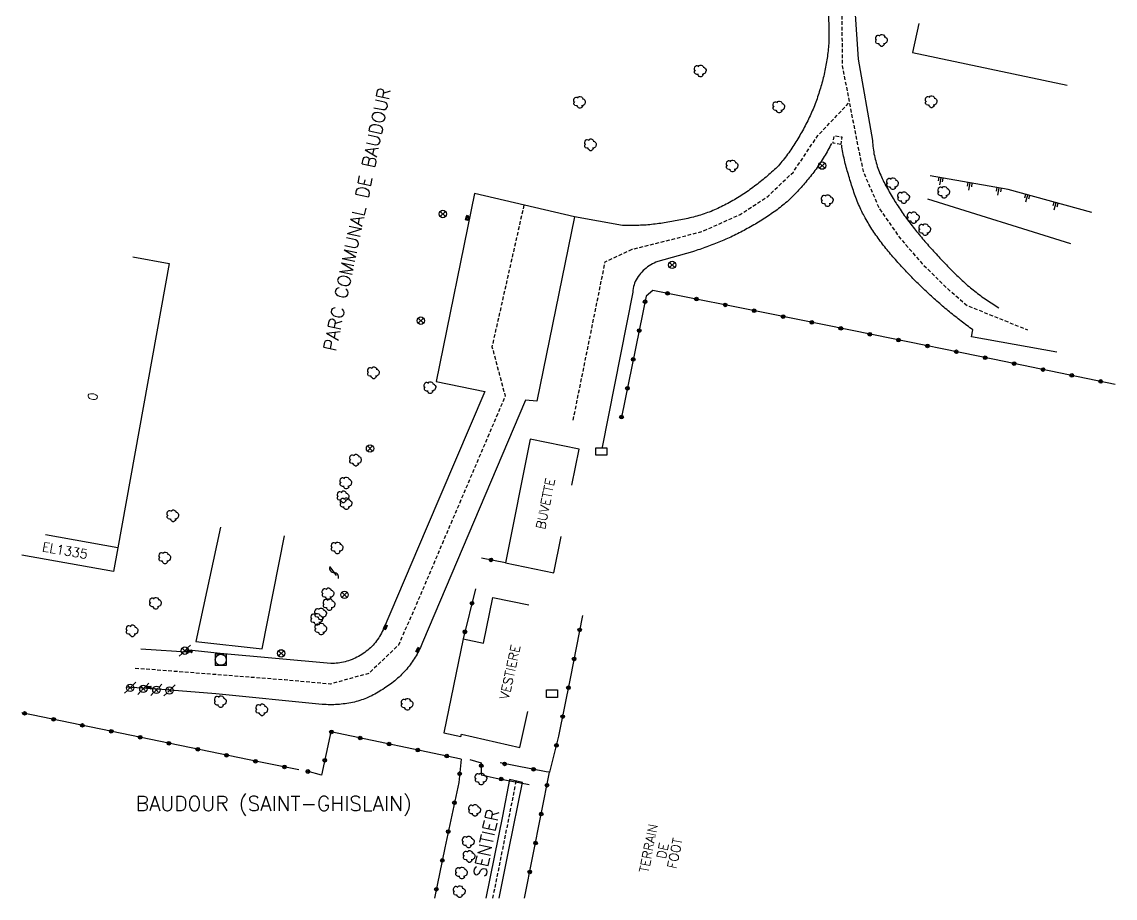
# Model space of a CAD drawing. Header units: millimetres. Extents: x 111999 to 113000, y 130000 to 131000.
# Drawn here: x 112000 to 112148.4, y 130000 to 130119 of the extents above; entities that cross this region are included whole.
import ezdxf
from ezdxf.enums import TextEntityAlignment as Align

# ---------------------------------------------------------------- set-up
doc = ezdxf.new("R2010")
doc.units = ezdxf.units.MM
doc.linetypes.add('DASHED', pattern=[0.75, 0.5, -0.25])
doc.layers.get('0').update_dxf_attribs({"linetype": 'CONTINUOUS'})
for name, color, linetype in [('W0001', 6, 'DASHED'), ('W0008', 7, 'CONTINUOUS'), ('W0017', 7, 'CONTINUOUS'), ('W0100', 7, 'CONTINUOUS'), ('W0112', 1, 'DASHED'), ('W0211', 2, 'CONTINUOUS'), ('W0300', 7, 'CONTINUOUS'), ('W0310', 3, 'CONTINUOUS'), ('W0322', 7, 'CONTINUOUS'), ('W0400', 7, 'CONTINUOUS'), ('W0420', 7, 'CONTINUOUS'), ('W0454', 7, 'CONTINUOUS'), ('W0469', 7, 'CONTINUOUS'), ('W0980', 7, 'CONTINUOUS'), ('W0984', 7, 'CONTINUOUS'), ('W0989', 7, 'CONTINUOUS'), ('W0991', 7, 'CONTINUOUS'), ('W1102', 7, 'CONTINUOUS'), ('W1471', 7, 'CONTINUOUS')]:
    doc.layers.add(name, color=color, linetype=linetype)
doc.styles.get("Standard").update_dxf_attribs({"font": 'romans.shx', "width": 0.85})

# ---------------------------------------------------------------- blocks, each defined once
blk = doc.blocks.new('T300')
for p, q in [((-0.8, 0.51), (-0.86, 0.34)), ((-0.86, 0.34), (-0.86, 0.17)), ((-0.86, 0.17), (-0.74, 0.06)), ((-0.69, 0.63), (-0.8, 0.51)), ((-0.8, -0.06), (-0.74, 0.06)), ((-0.74, 0.06), (-0.69, 0.11)), ((-0.57, 0.69), (-0.69, 0.63)), ((-0.46, 0.69), (-0.57, 0.69)), ((-0.29, 0.63), (-0.46, 0.69)), ((-0.29, 0.63), (-0.17, 0.74)), ((-0.23, 0.57), (-0.29, 0.63)), ((-0.17, 0.74), (-0.06, 0.8)), ((-0.06, 0.8), (0.06, 0.8)), ((0.06, 0.8), (0.23, 0.74)), ((0.23, 0.74), (0.34, 0.63)), ((0.34, 0.63), (0.4, 0.51)), ((0.46, 0.46), (0.34, 0.46)), ((0.4, 0.51), (0.4, 0.46)), ((0.57, 0.4), (0.46, 0.46)), ((0.57, 0.4), (0.69, 0.29)), ((0.69, 0.29), (0.74, 0.17)), ((0.74, 0.06), (0.69, -0.17)), ((0.74, 0.17), (0.74, 0.06)), ((-0.8, -0.17), (-0.8, -0.06)), ((-0.8, -0.23), (-0.8, -0.17)), ((-0.74, -0.34), (-0.8, -0.23)), ((-0.69, -0.4), (-0.74, -0.34)), ((-0.51, -0.46), (-0.69, -0.4)), ((-0.4, -0.46), (-0.51, -0.46)), ((-0.4, -0.46), (-0.34, -0.46)), ((-0.34, -0.46), (-0.34, -0.4)), ((-0.34, -0.51), (-0.34, -0.46)), ((-0.29, -0.63), (-0.34, -0.51)), ((-0.17, -0.74), (-0.29, -0.63)), ((-0.06, -0.8), (-0.17, -0.74)), ((0.06, -0.8), (-0.06, -0.8)), ((0.17, -0.74), (0.06, -0.8)), ((0.23, -0.69), (0.17, -0.74)), ((0.29, -0.46), (0.23, -0.46)), ((0.29, -0.63), (0.23, -0.69)), ((0.46, -0.4), (0.29, -0.46)), ((0.34, -0.51), (0.29, -0.63)), ((0.34, -0.51), (0.34, -0.46)), ((0.57, -0.34), (0.46, -0.4)), ((0.63, -0.29), (0.57, -0.34)), ((0.69, -0.17), (0.63, -0.29))]:
    blk.add_line(p, q)
blk = doc.blocks.new('T400')
for p, q in [((-0.15, 0.3), (0.15, 0.3)), ((-0.15, -0.25), (-0.15, 0.3)), ((-0.15, 0.15), (0.15, 0.15)), ((-0.15, 0), (0.15, 0)), ((0.15, 0.3), (0.15, -0.25)), ((-0.15, -0.15), (0.15, -0.15)), ((-0.15, -0.25), (-0.15, -0.3)), ((-0.15, -0.3), (0.15, -0.3)), ((0.15, -0.3), (0.15, -0.25))]:
    blk.add_line(p, q)
blk = doc.blocks.new('T454')
for p, q in [((-0.25, 0.25), (0.25, -0.25)), ((-0.25, -0.25), (0.25, 0.25)), ((0.75, 0.75), (0.375, 0.375)), ((-0.375, -0.375), (-0.75, -0.75))]:
    blk.add_line(p, q)
blk.add_ellipse((0, 0), major_axis=(0.354, 0.354), ratio=1, start_param=5.497787143782138, end_param=11.78097245096172)
blk = doc.blocks.new('T420')
for p, q in [((0.75, 0.75), (-0.75, 0.75)), ((-0.75, 0.75), (-0.75, -0.75)), ((0.75, 0.75), (0.75, -0.75)), ((0.75, -0.75), (-0.75, -0.75))]:
    blk.add_line(p, q)
blk.add_ellipse((0, 0), major_axis=(-0.53, 0.53), ratio=1, start_param=3.926991, end_param=10.210176)
blk = doc.blocks.new('t322o')
at = {"color": 0, "linetype": 'Continuous'}
for radius in [0.25, 0.15]:
    blk.add_circle((0, 0), radius, dxfattribs=at)
blk = doc.blocks.new('t310o')
at = {"color": 0, "linetype": 'Continuous'}
for centre, start, end in [((-0.5, 0.38), 216.8699, 323.1304), ((0.5, -0.37), 36.8699, 143.1303)]:
    blk.add_arc(centre, 0.625, start, end, dxfattribs=at)
blk = doc.blocks.new('t211o')
at = {"color": 0, "linetype": 'Continuous'}
for p, q in [((-0.29, 0.5), (-0.29, 0)), ((0, 1), (0, 0)), ((0.29, 0.5), (0.29, 0))]:
    blk.add_line(p, q, dxfattribs=at)
blk = doc.blocks.new('T1471')
at = {"color": 0, "linetype": 'Continuous', "flags": 128}
blk.add_lwpolyline([(-0.75, -0.5), (-0.75, 0.5), (0.75, 0.5), (0.75, -0.5), (-0.75, -0.5)], dxfattribs=at)
blk = doc.blocks.new('T469')
at = {"color": 0, "linetype": 'Continuous', "flags": 128}
for points in [[(-0.35, 0.35), (0.35, -0.35)], [(-0.35, -0.35), (0.35, 0.35)]]:
    blk.add_lwpolyline(points, dxfattribs=at)
at = {"color": 0, "linetype": 'Continuous'}
blk.add_circle((0, 0), 0.5, dxfattribs=at)

msp = doc.modelspace()

# ---------------------------------------------------------------- linework, layer by layer
at = {"layer": 'W0001', "flags": 128}
for points in [[(112000, 130219.76), (112000.22, 130218.88), (112003.12, 130215.59), (112008.28, 130213.8), (112012.84, 130213.54), (112019.28, 130213.45), (112058.87, 130213.31), (112075.97, 130212.08), (112083.66, 130210.29), (112090.44, 130207.16), (112098.11, 130206.54), (112107.37, 130210.76), (112116.14, 130215.18), (112124.75, 130217.33), (112126.09, 130212.17), (112125.23, 130206.21), (112114.49, 130154.61), (112112.52, 130144.37), (112111.58, 130137.3), (112111.26, 130123.56), (112111.35, 130113.06), (112113.31, 130102.89), (112114.18, 130098.72), (112116.35, 130093.71), (112119.12, 130089.72), (112122.21, 130086.17), (112125.48, 130082.92), (112128.31, 130080.49), (112136.49, 130077.19)], [(112074.83, 130064.92), (112079.18, 130086.42), (112082.82, 130088.13), (112088.2, 130089.47), (112092.3, 130090.53), (112097.48, 130092.84), (112101.3, 130095.35), (112104.72, 130098.62), (112108.04, 130103.58), (112112.31, 130108.09)], [(112068.14, 130094.13), (112063.81, 130074.9), (112065.6, 130068.19), (112057.29, 130048.7), (112053.12, 130038.91), (112051.1, 130034.35), (112047.12, 130030.53), (112041.87, 130029.08), (112035.7, 130029.63), (112015.21, 130031.22)], [(112067.07, 130015.91), (112066.18, 130011.42), (112064.51, 130003.06), (112063.89, 130000)]]:
    msp.add_lwpolyline(points, dxfattribs=at)
at = {"layer": 'W0008', "flags": 128}
for points in [[(112109.46, 130127.86), (112109.53, 130116.06), (112109.5, 130115.81), (112109.48, 130115.56), (112109.45, 130115.31), (112109.42, 130115.07), (112109.39, 130114.82), (112109.36, 130114.58), (112109.33, 130114.33), (112109.29, 130114.09), (112109.26, 130113.84), (112109.22, 130113.6), (112109.17, 130113.36), (112109.13, 130113.11), (112109.08, 130112.87), (112109.04, 130112.63), (112108.99, 130112.39), (112108.94, 130112.14), (112108.88, 130111.9), (112108.83, 130111.66), (112108.77, 130111.42), (112108.71, 130111.18), (112108.65, 130110.94), (112108.59, 130110.71), (112108.52, 130110.47), (112108.45, 130110.23), (112108.38, 130109.99), (112108.31, 130109.76), (112108.24, 130109.52), (112108.17, 130109.28), (112108.09, 130109.05), (112108.01, 130108.81), (112107.93, 130108.58), (112107.85, 130108.34), (112107.76, 130108.11), (112107.67, 130107.87), (112107.58, 130107.63), (112107.49, 130107.4), (112107.39, 130107.17), (112107.29, 130106.93), (112107.19, 130106.7), (112107.09, 130106.47), (112106.99, 130106.24), (112106.88, 130106.01), (112106.77, 130105.79), (112106.66, 130105.56), (112106.55, 130105.33), (112106.43, 130105.11), (112106.31, 130104.89), (112106.2, 130104.66), (112106.08, 130104.44), (112105.95, 130104.22), (112105.83, 130104), (112105.7, 130103.79), (112105.58, 130103.57), (112105.45, 130103.35), (112105.32, 130103.14), (112105.18, 130102.92), (112105.05, 130102.71), (112104.92, 130102.49), (112104.78, 130102.28), (112104.64, 130102.07), (112104.5, 130101.86), (112104.36, 130101.65), (112104.22, 130101.44), (112104.08, 130101.23), (112103.93, 130101.03), (112103.79, 130100.82), (112103.64, 130100.62), (112103.49, 130100.43), (112103.33, 130100.23), (112103.17, 130100.04), (112103.01, 130099.85), (112102.85, 130099.66), (112102.68, 130099.48), (112102.5, 130099.29), (112102.33, 130099.12), (112102.15, 130098.94), (112101.96, 130098.77), (112101.77, 130098.6), (112101.58, 130098.43), (112101.39, 130098.27), (112101.2, 130098.1), (112101.01, 130097.94), (112100.81, 130097.77), (112100.62, 130097.61), (112100.42, 130097.45), (112100.23, 130097.29), (112100.03, 130097.14), (112099.83, 130096.98), (112099.63, 130096.83), (112099.43, 130096.68), (112099.23, 130096.53), (112099.02, 130096.38), (112098.82, 130096.23), (112098.61, 130096.08), (112098.41, 130095.94), (112098.2, 130095.8), (112097.99, 130095.66), (112097.78, 130095.52), (112097.57, 130095.38), (112097.36, 130095.25), (112097.14, 130095.12), (112096.93, 130094.99), (112096.71, 130094.86), (112096.49, 130094.73), (112096.27, 130094.61), (112096.05, 130094.48), (112095.83, 130094.36), (112095.61, 130094.24), (112095.38, 130094.13), (112095.16, 130094.01), (112094.93, 130093.9), (112094.7, 130093.79), (112094.47, 130093.68), (112094.24, 130093.58), (112094, 130093.47), (112093.77, 130093.38), (112093.54, 130093.28), (112093.3, 130093.19), (112093.06, 130093.1), (112092.83, 130093.02), (112092.59, 130092.94), (112092.35, 130092.86), (112092.11, 130092.78), (112091.87, 130092.71), (112091.63, 130092.64), (112091.39, 130092.57), (112091.14, 130092.51), (112090.9, 130092.45), (112090.66, 130092.39), (112090.41, 130092.33), (112090.17, 130092.27), (112089.92, 130092.22), (112089.68, 130092.17), (112089.43, 130092.12), (112089.19, 130092.07), (112088.94, 130092.02), (112088.69, 130091.97), (112088.45, 130091.93), (112088.2, 130091.89), (112087.95, 130091.84), (112087.7, 130091.8), (112087.45, 130091.76), (112087.2, 130091.72), (112086.95, 130091.68), (112086.71, 130091.65), (112086.46, 130091.61), (112086.21, 130091.58), (112085.97, 130091.54), (112085.72, 130091.52), (112085.47, 130091.49), (112085.23, 130091.46), (112084.98, 130091.44), (112084.73, 130091.42), (112084.49, 130091.4), (112084.24, 130091.39), (112083.99, 130091.38), (112083.75, 130091.36), (112083.5, 130091.36), (112083.25, 130091.35), (112083, 130091.35), (112082.76, 130091.35), (112082.51, 130091.35), (112082.26, 130091.35), (112082.01, 130091.36), (112081.76, 130091.36), (112081.51, 130091.37), (112074.99, 130092.54)], [(112113.05, 130120.69), (112113.5, 130113.97), (112115.45, 130102.89), (112115.47, 130102.64), (112115.49, 130102.38), (112115.51, 130102.12), (112115.54, 130101.87), (112115.58, 130101.61), (112115.62, 130101.36), (112115.66, 130101.11), (112115.71, 130100.86), (112115.77, 130100.61), (112115.82, 130100.36), (112115.89, 130100.12), (112115.96, 130099.87), (112116.03, 130099.63), (112116.11, 130099.39), (112116.19, 130099.15), (112116.28, 130098.91), (112116.37, 130098.67), (112116.46, 130098.43), (112116.57, 130098.19), (112116.67, 130097.96), (112116.78, 130097.72), (112116.9, 130097.49), (112117.01, 130097.26), (112117.13, 130097.04), (112117.24, 130096.81), (112117.36, 130096.59), (112117.49, 130096.36), (112117.61, 130096.14), (112117.73, 130095.92), (112117.86, 130095.7), (112117.99, 130095.48), (112118.12, 130095.26), (112118.25, 130095.04), (112118.38, 130094.83), (112118.51, 130094.61), (112118.65, 130094.4), (112118.78, 130094.19), (112118.92, 130093.98), (112119.06, 130093.77), (112119.2, 130093.56), (112119.34, 130093.35), (112119.48, 130093.14), (112119.63, 130092.94), (112119.77, 130092.73), (112119.92, 130092.53), (112120.07, 130092.32), (112120.22, 130092.12), (112120.37, 130091.92), (112120.52, 130091.72), (112120.67, 130091.52), (112120.83, 130091.32), (112120.98, 130091.12), (112121.14, 130090.92), (112121.29, 130090.73), (112121.45, 130090.53), (112121.61, 130090.34), (112121.77, 130090.14), (112121.93, 130089.95), (112122.09, 130089.76), (112122.25, 130089.56), (112122.42, 130089.37), (112122.58, 130089.18), (112122.75, 130088.99), (112122.91, 130088.8), (112123.08, 130088.61), (112123.25, 130088.42), (112123.42, 130088.24), (112123.59, 130088.05), (112123.75, 130087.86), (112123.93, 130087.67), (112124.1, 130087.49), (112124.27, 130087.3), (112124.44, 130087.12), (112124.61, 130086.93), (112124.79, 130086.75), (112124.96, 130086.57), (112125.14, 130086.38), (112125.31, 130086.2), (112125.49, 130086.02), (112125.66, 130085.84), (112125.84, 130085.66), (112126.02, 130085.47), (112126.19, 130085.29), (112126.37, 130085.11), (112126.55, 130084.93), (112126.73, 130084.76), (112126.9, 130084.58), (112127.08, 130084.41), (112127.26, 130084.23), (112127.45, 130084.06), (112127.63, 130083.89), (112127.81, 130083.73), (112128, 130083.56), (112128.18, 130083.4), (112128.37, 130083.23), (112128.56, 130083.07), (112128.75, 130082.91), (112128.95, 130082.75), (112129.14, 130082.6), (112129.33, 130082.44), (112129.53, 130082.29), (112129.73, 130082.14), (112129.92, 130081.99), (112130.12, 130081.84), (112130.32, 130081.69), (112130.53, 130081.55), (112130.73, 130081.41), (112130.93, 130081.26), (112131.14, 130081.12), (112131.35, 130080.99), (112131.56, 130080.85), (112131.77, 130080.71), (112131.98, 130080.58), (112132.19, 130080.45), (112132.4, 130080.32), (112132.62, 130080.19)], [(112109.88, 130102.49), (112109.76, 130102.26), (112109.65, 130102.04), (112109.53, 130101.81), (112109.41, 130101.59), (112109.29, 130101.37), (112109.16, 130101.15), (112109.04, 130100.93), (112108.91, 130100.71), (112108.78, 130100.5), (112108.64, 130100.28), (112108.51, 130100.07), (112108.37, 130099.86), (112108.23, 130099.65), (112108.09, 130099.44), (112107.94, 130099.24), (112107.8, 130099.03), (112107.65, 130098.83), (112107.5, 130098.62), (112107.34, 130098.42), (112107.19, 130098.22), (112107.03, 130098.02), (112106.87, 130097.83), (112106.72, 130097.64), (112106.56, 130097.45), (112106.4, 130097.26), (112106.24, 130097.07), (112106.08, 130096.89), (112105.92, 130096.7), (112105.76, 130096.52), (112105.59, 130096.33), (112105.43, 130096.15), (112105.26, 130095.97), (112105.09, 130095.79), (112104.92, 130095.62), (112104.75, 130095.44), (112104.57, 130095.27), (112104.4, 130095.1), (112104.22, 130094.93), (112104.04, 130094.76), (112103.86, 130094.59), (112103.67, 130094.43), (112103.49, 130094.27), (112103.3, 130094.11), (112103.11, 130093.96), (112102.91, 130093.8), (112102.72, 130093.65), (112102.52, 130093.5), (112102.32, 130093.36), (112102.11, 130093.21), (112101.9, 130093.06), (112101.69, 130092.92), (112101.48, 130092.78), (112101.27, 130092.64), (112101.06, 130092.5), (112100.85, 130092.36), (112100.63, 130092.22), (112100.42, 130092.09), (112100.2, 130091.95), (112099.99, 130091.82), (112099.77, 130091.69), (112099.56, 130091.56), (112099.34, 130091.43), (112099.12, 130091.3), (112098.9, 130091.18), (112098.68, 130091.06), (112098.46, 130090.93), (112098.24, 130090.81), (112098.02, 130090.69), (112097.8, 130090.58), (112097.58, 130090.46), (112097.35, 130090.34), (112097.13, 130090.23), (112096.9, 130090.12), (112096.68, 130090.01), (112096.45, 130089.9), (112096.22, 130089.79), (112095.99, 130089.69), (112095.76, 130089.58), (112095.54, 130089.48), (112095.3, 130089.38), (112095.07, 130089.28), (112094.84, 130089.18), (112094.61, 130089.08), (112094.38, 130088.99), (112094.14, 130088.89), (112093.91, 130088.8), (112093.67, 130088.71), (112093.44, 130088.62), (112093.2, 130088.53), (112092.96, 130088.44), (112092.72, 130088.36), (112092.48, 130088.27), (112092.24, 130088.19), (112092, 130088.11), (112091.76, 130088.03), (112091.52, 130087.95), (112091.28, 130087.88), (112091.03, 130087.8), (112086.3, 130086.47), (112086.05, 130086.37), (112085.81, 130086.26), (112085.58, 130086.14), (112085.35, 130086.01), (112085.14, 130085.88), (112084.92, 130085.73), (112084.72, 130085.57), (112084.52, 130085.4), (112084.33, 130085.23), (112084.15, 130085.04), (112083.98, 130084.85), (112083.81, 130084.64), (112083.65, 130084.43), (112083.51, 130084.21), (112083.38, 130083.99), (112083.26, 130083.76), (112083.17, 130083.53), (112083.09, 130083.29), (112083.02, 130083.05), (112082.98, 130082.8), (112082.95, 130082.54), (112082.93, 130082.28), (112078.75, 130061.27)], [(112140.47, 130074.17), (112128.88, 130076.22), (112129.08, 130077.18), (112128.88, 130077.33), (112128.68, 130077.48), (112128.47, 130077.63), (112128.27, 130077.78), (112128.07, 130077.93), (112127.87, 130078.08), (112127.68, 130078.23), (112127.48, 130078.38), (112127.28, 130078.53), (112127.08, 130078.69), (112126.89, 130078.84), (112126.69, 130079), (112126.5, 130079.15), (112126.3, 130079.31), (112126.11, 130079.47), (112125.92, 130079.62), (112125.72, 130079.78), (112125.53, 130079.94), (112125.34, 130080.1), (112125.15, 130080.26), (112124.96, 130080.42), (112124.77, 130080.59), (112124.58, 130080.75), (112124.4, 130080.91), (112124.21, 130081.08), (112124.02, 130081.24), (112123.84, 130081.41), (112123.65, 130081.58), (112123.47, 130081.74), (112123.28, 130081.91), (112123.1, 130082.08), (112122.92, 130082.25), (112122.74, 130082.42), (112122.56, 130082.59), (112122.38, 130082.76), (112122.2, 130082.93), (112122.02, 130083.11), (112121.84, 130083.28), (112121.66, 130083.46), (112121.48, 130083.63), (112121.31, 130083.81), (112121.13, 130083.98), (112120.95, 130084.16), (112120.78, 130084.34), (112120.61, 130084.52), (112120.43, 130084.7), (112120.26, 130084.88), (112120.09, 130085.06), (112119.92, 130085.24), (112119.75, 130085.42), (112119.58, 130085.61), (112119.41, 130085.79), (112119.24, 130085.98), (112119.07, 130086.16), (112118.9, 130086.35), (112118.74, 130086.53), (112118.57, 130086.72), (112118.4, 130086.91), (112118.24, 130087.1), (112118.08, 130087.29), (112117.92, 130087.48), (112117.75, 130087.67), (112117.6, 130087.87), (112117.44, 130088.06), (112117.28, 130088.25), (112117.12, 130088.45), (112116.97, 130088.65), (112116.82, 130088.84), (112116.67, 130089.04), (112116.52, 130089.24), (112116.37, 130089.44), (112116.22, 130089.64), (112116.08, 130089.85), (112115.93, 130090.05), (112115.79, 130090.26), (112115.65, 130090.46), (112115.51, 130090.67), (112115.38, 130090.88), (112115.24, 130091.09), (112115.11, 130091.3), (112114.98, 130091.52), (112114.85, 130091.73), (112114.72, 130091.95), (112114.6, 130092.17), (112114.48, 130092.38), (112114.35, 130092.6), (112114.24, 130092.83), (112114.12, 130093.05), (112114, 130093.28), (112113.89, 130093.51), (112113.79, 130093.74), (112113.68, 130093.98), (112113.58, 130094.21), (112113.48, 130094.45), (112113.39, 130094.68), (112113.29, 130094.92), (112113.2, 130095.15), (112113.11, 130095.39), (112113.03, 130095.63), (112112.94, 130095.87), (112112.86, 130096.11), (112112.78, 130096.35), (112112.7, 130096.59), (112112.62, 130096.83), (112112.55, 130097.08), (112112.47, 130097.32), (112112.4, 130097.56), (112112.32, 130097.81), (112112.25, 130098.05), (112112.18, 130098.3), (112112.11, 130098.54), (112112.04, 130098.79), (112111.97, 130099.03), (112111.9, 130099.28), (112111.84, 130099.52), (112111.77, 130099.77), (112111.7, 130100.01), (112111.64, 130100.26), (112111.59, 130100.51), (112111.53, 130100.76), (112111.48, 130101.01), (112111.43, 130101.26), (112111.39, 130101.51), (112111.35, 130101.76), (112111.31, 130102.01), (112111.28, 130102.26)], [(112074.99, 130092.53), (112061.43, 130095.7), (112056.22, 130070.16), (112062.86, 130068.8), (112054.89, 130050.17), (112049.03, 130036.45), (112048.92, 130036.22), (112048.81, 130035.99), (112048.69, 130035.77), (112048.56, 130035.55), (112048.43, 130035.34), (112048.29, 130035.14), (112048.14, 130034.94), (112047.99, 130034.74), (112047.83, 130034.55), (112047.67, 130034.37), (112047.5, 130034.19), (112047.32, 130034.01), (112047.14, 130033.85), (112046.95, 130033.68), (112046.75, 130033.53), (112046.55, 130033.37), (112046.34, 130033.23), (112046.13, 130033.08), (112045.92, 130032.95), (112045.7, 130032.83), (112045.48, 130032.71), (112045.26, 130032.6), (112045.03, 130032.5), (112044.81, 130032.4), (112044.58, 130032.32), (112044.35, 130032.24), (112044.11, 130032.17), (112043.88, 130032.1), (112043.64, 130032.05), (112043.4, 130032), (112043.16, 130031.96), (112042.92, 130031.93), (112042.67, 130031.9), (112042.42, 130031.89), (112042.17, 130031.88), (112041.92, 130031.88), (112026.93, 130033.24), (112023.11, 130033.64), (112023.09, 130033.36), (112016.16, 130033.8)], [(112074.99, 130092.54), (112069.88, 130067.52), (112068.36, 130067.64), (112054.38, 130034.73), (112054.29, 130034.5), (112054.19, 130034.26), (112054.09, 130034.04), (112053.98, 130033.81), (112053.87, 130033.59), (112053.76, 130033.37), (112053.64, 130033.15), (112053.52, 130032.93), (112053.4, 130032.72), (112053.26, 130032.51), (112053.13, 130032.3), (112052.99, 130032.1), (112052.85, 130031.9), (112052.7, 130031.7), (112052.55, 130031.5), (112052.39, 130031.31), (112052.23, 130031.11), (112052.07, 130030.93), (112051.9, 130030.74), (112051.72, 130030.55), (112051.55, 130030.37), (112051.37, 130030.2), (112051.19, 130030.03), (112051, 130029.86), (112050.81, 130029.69), (112050.62, 130029.53), (112050.43, 130029.38), (112050.23, 130029.22), (112050.03, 130029.07), (112049.83, 130028.92), (112049.63, 130028.78), (112049.42, 130028.64), (112049.22, 130028.5), (112049.01, 130028.36), (112048.79, 130028.23), (112048.58, 130028.1), (112048.36, 130027.97), (112048.14, 130027.84), (112047.92, 130027.72), (112047.7, 130027.6), (112047.48, 130027.49), (112047.25, 130027.38), (112047.03, 130027.28), (112046.8, 130027.18), (112046.57, 130027.09), (112046.33, 130027), (112046.1, 130026.92), (112045.86, 130026.84), (112045.62, 130026.77), (112045.38, 130026.7), (112045.14, 130026.64), (112044.89, 130026.58), (112044.64, 130026.53), (112044.38, 130026.48), (112044.13, 130026.44), (112043.87, 130026.4), (112043.62, 130026.37), (112043.36, 130026.34), (112043.1, 130026.31), (112042.85, 130026.29), (112042.59, 130026.28), (112042.33, 130026.27), (112042.07, 130026.27), (112041.82, 130026.27), (112041.56, 130026.27), (112041.3, 130026.29), (112041.04, 130026.3), (112040.78, 130026.32), (112026.35, 130027.73), (112019.01, 130028.34), (112014.27, 130028.64)], [(112064.8, 130000), (112066.11, 130006.54), (112067.95, 130015.7), (112066.2, 130016.12), (112065.22, 130011.12), (112062.98, 130000)]]:
    msp.add_lwpolyline(points, dxfattribs=at)
at = {"layer": 'W0017', "flags": 128}
msp.add_lwpolyline([(112026.98, 130050.39), (112023.62, 130034.86), (112032.61, 130033.84), (112035.66, 130049.21)], dxfattribs=at)
at = {"layer": 'W0100', "flags": 128}
for points in [[(112015.06, 130087.08), (112019.98, 130086.2), (112013.04, 130047.59), (112012.45, 130044.35), (112000, 130046.58)], [(112074.64, 130056.08), (112075.63, 130060.98), (112069.01, 130062.32), (112065.63, 130045.55), (112072.21, 130044.2), (112073.21, 130049.1)], [(112059.9, 130035.21), (112062.65, 130034.64), (112063.93, 130040.85), (112068.83, 130039.84)], [(112059.9, 130035.21), (112057.26, 130022.43), (112059.59, 130021.95)], [(112059.59, 130021.95), (112059.67, 130022.25), (112067.58, 130020.47), (112068.68, 130025.35)]]:
    msp.add_lwpolyline(points, dxfattribs=at)
at = {"layer": 'W0112', "flags": 128}
msp.add_lwpolyline([(112111.14, 130102.36), (112110.1, 130102.53), (112110.27, 130103.56), (112111.31, 130103.39)], close=True, dxfattribs=at)
at = {"layer": 'W0211', "flags": 128}
for points in [[(112145.21, 130093.14), (112133.89, 130096.26), (112123.3, 130098.11)], [(112142.39, 130088.88), (112122.95, 130094.95)]]:
    msp.add_lwpolyline(points, dxfattribs=at)
at = {"layer": 'W0310', "flags": 128}
msp.add_lwpolyline([(112041.8, 130045.02), (112042.67, 130043.82)], dxfattribs=at)
at = {"layer": 'W0322', "flags": 128}
for points in [[(112121.73, 130118.78), (112120.9, 130114.84), (112141.88, 130110.4)], [(112148.39, 130069.78), (112132, 130073.15), (112115.61, 130076.49), (112101.97, 130079.26), (112085.62, 130082.55), (112084.74, 130081.74), (112081.39, 130065.32)], [(112065.64, 130045.54), (112062.39, 130046.19)], [(112061.58, 130041.99), (112059.9, 130035.21)], [(112076.08, 130038.39), (112074.44, 130029.85), (112072.86, 130021.99), (112071.63, 130017.09)], [(112037.6, 130017.43), (112032.15, 130018.51), (112000, 130025.18)], [(112059.62, 130018.88), (112041.95, 130022.59), (112040.66, 130016.7), (112038.71, 130017.23)], [(112059.62, 130018.88), (112059.3, 130015.71), (112057.41, 130006.82), (112056.01, 130000)], [(112060.82, 130018.83), (112062.36, 130018.4), (112062.36, 130016.77), (112064.36, 130016.3), (112068.87, 130015.42)], [(112068.23, 130000), (112071.63, 130017.09), (112071.17, 130017.17), (112064.9, 130018.36)]]:
    msp.add_lwpolyline(points, dxfattribs=at)
at = {"layer": 'W1102', "flags": 128}
msp.add_lwpolyline([(112013.04, 130047.59), (112003.2, 130049.36)], dxfattribs=at)

# ---------------------------------------------------------------- block references
at = {"layer": 'W0211'}
for p, rotation in [((112124.78, 130097.85), 170.0722734237876), ((112128.72, 130097.16), 170.0722734237876), ((112132.66, 130096.47), 170.0722734237876), ((112136.54, 130095.53), 164.6026113705491), ((112140.39, 130094.47), 164.6026113705491)]:
    msp.add_blockref('t211o', p, dxfattribs=dict(at, rotation=rotation))
at = {"layer": 'W0300'}
for p in [(112116.71, 130116.49), (112092.12, 130112.34), (112075.74, 130108.07), (112102.79, 130107.44), (112123.47, 130108.16), (112077.21, 130102.31), (112096.46, 130099.43), (112118.22, 130097.03), (112119.72, 130095.14), (112125.19, 130095.86), (112109.36, 130094.74), (112121.04, 130092.41), (112122.61, 130090.78), (112047.76, 130071.35), (112055.43, 130069.33), (112045.33, 130059.48), (112044.02, 130056.38), (112043.64, 130054.5), (112044.05, 130053.57), (112020.54, 130051.93), (112042.83, 130047.57), (112019.43, 130046.21), (112041.59, 130041.33), (112018.18, 130040.04), (112041.74, 130039.87), (112040.06, 130037.88), (112040.59, 130038.6), (112015, 130036.3), (112040.63, 130036.54), (112026.99, 130026.69), (112032.6, 130025.57), (112052.34, 130026.31), (112062.35, 130016.19), (112061.5, 130011.92), (112060.64, 130007.63), (112060.75, 130005.66), (112059.72, 130003.41), (112059.42, 130000.87)]:
    msp.add_blockref('T300', p, dxfattribs=at)
at = {"layer": 'W0310', "rotation": 305.9574286201625}
msp.add_blockref('t310o', (112042.38, 130044.21), dxfattribs=at)
at = {"layer": 'W0322'}
for p, rotation in [((112084.59, 130081.01), 258.4846240767394), ((112087.64, 130082.14), 168.6419090062053), ((112091.56, 130081.36), 168.6419090062053), ((112095.48, 130080.57), 168.6419090062053), ((112099.4, 130079.78), 168.6419090062053), ((112103.32, 130078.99), 168.4877002263901), ((112107.24, 130078.19), 168.4877002263901), ((112083.79, 130077.09), 258.4846240767394), ((112111.16, 130077.39), 168.4877002263901), ((112115.08, 130076.59), 168.4877002263901), ((112119, 130075.8), 168.4931458707312), ((112122.92, 130075), 168.4931458707312), ((112126.84, 130074.2), 168.4931458707312), ((112130.76, 130073.4), 168.4931458707312), ((112082.99, 130073.17), 258.4846240767394), ((112134.68, 130072.6), 168.3714576191285), ((112138.6, 130071.79), 168.3714576191285), ((112142.51, 130070.99), 168.3714576191285), ((112082.19, 130069.25), 258.4846240767394), ((112146.43, 130070.18), 168.3714576191285), ((112081.39, 130065.33), 258.4846240767394), ((112063.68, 130045.94), 168.6266797330962), ((112061.1, 130040.05), 256.0629806907668), ((112060.13, 130036.17), 256.0629806907668), ((112075.71, 130036.42), 259.1057813604641), ((112074.95, 130032.5), 259.1057813604641), ((112074.18, 130028.57), 258.6441262499208), ((112000.38, 130025.1), 168.2762292676966), ((112073.4, 130024.65), 258.6441262499208), ((112004.3, 130024.29), 168.2762292676966), ((112008.21, 130023.47), 168.2762292676966), ((112012.13, 130022.66), 168.2762292676966), ((112016.04, 130021.85), 168.2762292676966), ((112042.01, 130022.57), 168.1509349242457), ((112045.92, 130021.75), 168.1509349242457), ((112019.96, 130021.04), 168.2762292676966), ((112023.88, 130020.22), 168.2762292676966), ((112049.84, 130020.93), 168.1509349242457), ((112053.75, 130020.11), 168.1509349242457), ((112072.55, 130020.74), 255.8971641379183), ((112027.79, 130019.41), 168.2762292676966), ((112031.71, 130018.6), 168.2762292676966), ((112041.11, 130018.73), 257.6839686651952), ((112057.67, 130019.29), 168.1509349242457), ((112035.63, 130017.82), 168.8490243845285), ((112038.82, 130017.2), 164.8535231905952), ((112062.36, 130017.99), 270.0333500401359), ((112065.53, 130018.24), 169.2472046323078), ((112069.45, 130017.5), 169.2472046323078), ((112059.42, 130016.89), 264.1777340324602), ((112065.06, 130016.17), 348.8908441733631), ((112071.28, 130015.33), 78.7597741332929), ((112058.71, 130012.96), 258.0155858674197), ((112070.5, 130011.41), 78.7597741332929), ((112057.88, 130009.04), 258.0155858674197), ((112069.72, 130007.49), 78.7597741332929), ((112057.07, 130005.13), 258.4137700901326), ((112068.94, 130003.56), 78.7597741332929), ((112056.26, 130001.21), 258.4137700901326)]:
    msp.add_blockref('t322o', p, dxfattribs=dict(at, rotation=rotation))
at = {"layer": 'W0400'}
for p, rotation in [((112060.44, 130092.37), 168.4539778076659), ((112049.34, 130036.8), 336.8711132123177), ((112022.73, 130033.54), 86.35933454511166), ((112053.76, 130033.72), 153.9027740973159), ((112017.24, 130028.6), 86.3003866107832)]:
    msp.add_blockref('T400', p, dxfattribs=dict(at, rotation=rotation))
at = {"layer": 'W0420'}
msp.add_blockref('T420', (112027, 130032.37), dxfattribs=at)
at = {"layer": 'W0454'}
for p in [(112022.12, 130033.61), (112014.7, 130028.57), (112016.49, 130028.43), (112018.26, 130028.29), (112020.04, 130028.21)]:
    msp.add_blockref('T454', p, dxfattribs=at)
at = {"layer": 'W0469'}
for p in [(112108.62, 130099.49), (112057.14, 130092.92), (112088.26, 130086), (112054.16, 130078.43), (112047.26, 130061.07), (112043.79, 130041.19), (112035.19, 130033.25), (112035.19, 130033.24)]:
    msp.add_blockref('T469', p, dxfattribs=at)
at = {"layer": 'W1471'}
for p in [(112078.64, 130060.65), (112071.95, 130027.77)]:
    msp.add_blockref('T1471', p, dxfattribs=at)

# ---------------------------------------------------------------- texts
at = {"layer": 'W0980'}
msp.add_text('BAUDOUR (SAINT-GHISLAIN)', height=2, dxfattribs=at).set_placement((112034.19, 130012.71), align=Align.MIDDLE)
at = {"layer": 'W0984'}
for s, rotation, p in [('BUVETTE', 78.6035, (112071.06, 130053.58)), ('EL1335', 350.1128, (112005.86, 130047.21)), ('VESTIERE', 77.5421, (112066.25, 130030.7)), ('TERRAIN', 78.6353, (112085.06, 130006.78)), ('DE', 78.6353, (112086.98, 130006.44)), ('FOOT', 78.6353, (112088.62, 130006.09))]:
    msp.add_text(s, height=1.25, rotation=rotation, dxfattribs=at).set_placement(p, align=Align.MIDDLE)
at = {"layer": 'W0989'}
for s, rotation, p in [('PARC COMMUNAL DE BAUDOUR', 78.1605, (112045.5, 130092.2)), ('SENTIER', 78.2328, (112063.03, 130007.46))]:
    msp.add_text(s, height=1.75, rotation=rotation, dxfattribs=at).set_placement(p, align=Align.MIDDLE)
at = {"layer": 'W0991'}
msp.add_text('0', height=1.25, rotation=79.8053, dxfattribs=at).set_placement((112009.62, 130068.13), align=Align.MIDDLE)

doc.saveas('drawing.dxf')
